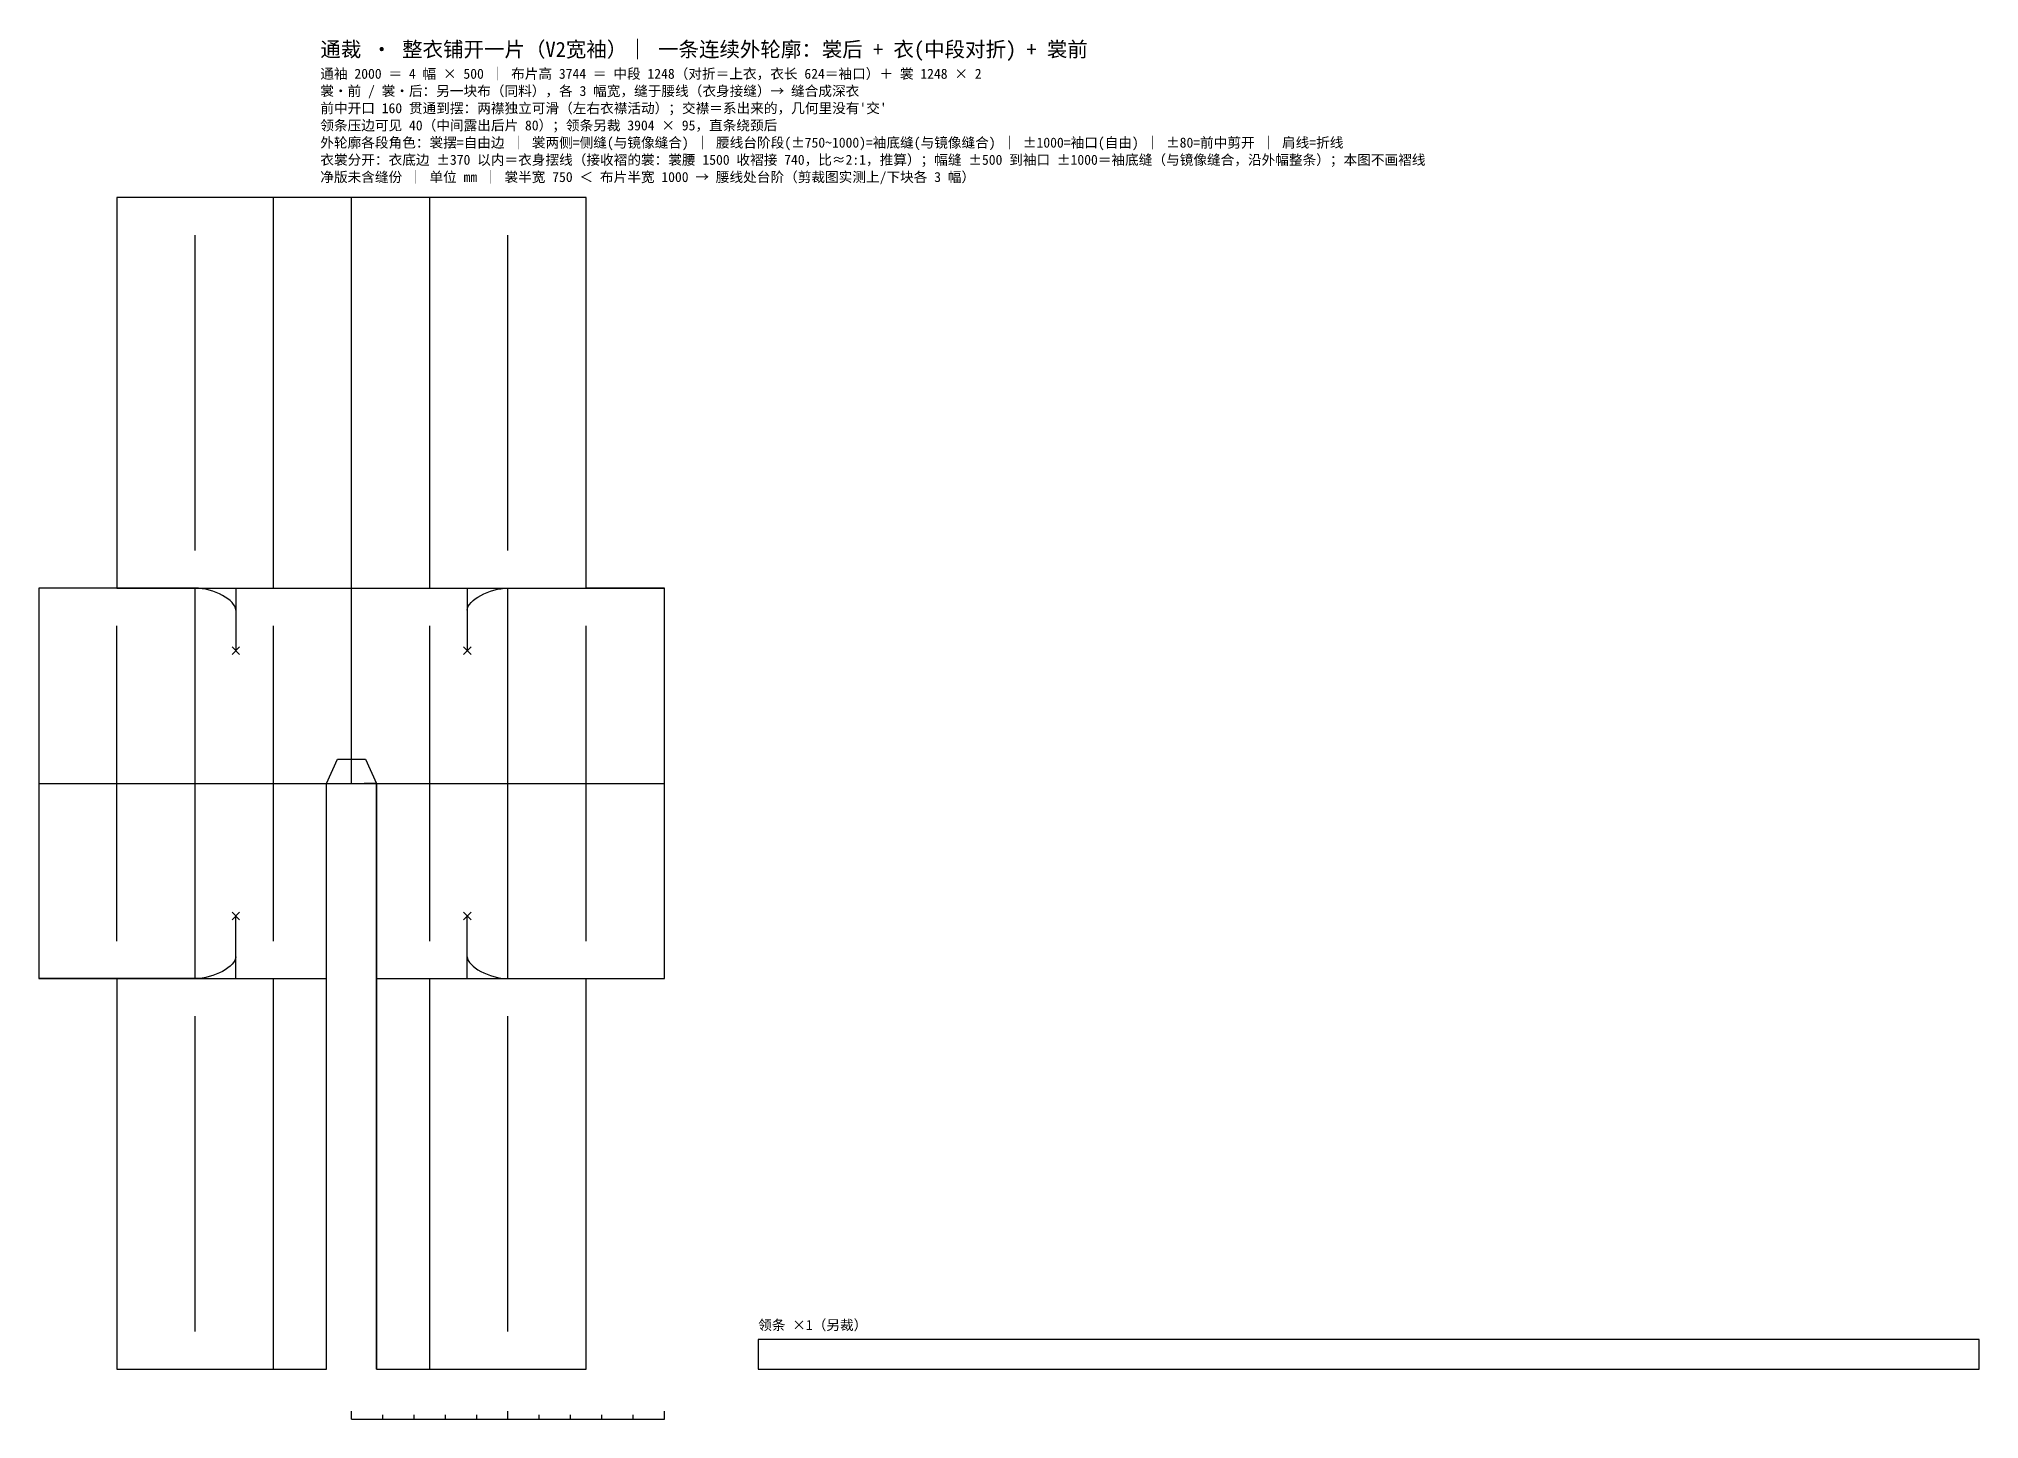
# Model space of a CAD drawing. Header units: millimetres. Extents: x -800 to 5404, y 40 to 4452.
import ezdxf

# ---------------------------------------------------------------- set-up
doc = ezdxf.new("R2010")
doc.units = ezdxf.units.MM
for name, color, linetype in [('BAND_领条', 3, 'Continuous'), ('CUT_轮廓', 7, 'Continuous'), ('CUTLINE_剪开', 1, 'Continuous'), ('DIM_标注', 4, 'Continuous'), ('FOLD_折线', 30, 'Continuous'), ('GRAIN_布纹', 8, 'Continuous'), ('NOTCH_刀口', 1, 'Continuous'), ('SEAM_拼缝', 5, 'Continuous'), ('TEXT_文字', 7, 'Continuous')]:
    doc.layers.add(name, color=color, linetype=linetype)
doc.styles.add('CN', font='simsun.ttc')

msp = doc.modelspace()

# ---------------------------------------------------------------- linework, layer by layer
at = {"layer": 'BAND_领条'}
msp.add_lwpolyline([(120, 2072), (155.5, 2149), (244.5, 2149), (280, 2072)], dxfattribs=at)
at = {"layer": 'CUT_轮廓'}
for points in [[(-550, 200), (120, 200), (120, 2072), (280, 2072), (280, 200), (950, 200), (950, 1448), (1200, 1448), (1200, 2696), (950, 2696), (950, 3944), (-550, 3944), (-550, 2696), (-800, 2696), (-800, 1448), (-550, 1448)], [(1500, 200), (5404, 200), (5404, 295), (1500, 295)]]:
    msp.add_lwpolyline(points, close=True, dxfattribs=at)
at = {"layer": 'CUTLINE_剪开'}
for p, q in [((120, 200), (120, 2072)), ((280, 200), (280, 2072))]:
    msp.add_line(p, q, dxfattribs=at)
at = {"layer": 'DIM_标注'}
for p, q in [((200, 40), (200, 66)), ((700, 40), (700, 66)), ((1200, 40), (1200, 66)), ((200, 40), (1200, 40)), ((300, 40), (300, 54)), ((400, 40), (400, 54)), ((500, 40), (500, 54)), ((600, 40), (600, 54)), ((800, 40), (800, 54)), ((900, 40), (900, 54)), ((1000, 40), (1000, 54)), ((1100, 40), (1100, 54))]:
    msp.add_line(p, q, dxfattribs=at)
at = {"layer": 'FOLD_折线'}
for p, q in [((-800, 2072), (120, 2072)), ((120, 2072), (160, 2072)), ((280, 2072), (240, 2072)), ((280, 2072), (1200, 2072))]:
    msp.add_line(p, q, dxfattribs=at)
at = {"layer": 'GRAIN_布纹'}
for p, q in [((-300, 2816), (-300, 3824)), ((200, 2816), (200, 3824)), ((700, 2816), (700, 3824)), ((-550, 1568), (-550, 2576)), ((-50, 1568), (-50, 2576)), ((450, 1568), (450, 2576)), ((950, 1568), (950, 2576)), ((-300, 320), (-300, 1328)), ((700, 320), (700, 1328))]:
    msp.add_line(p, q, dxfattribs=at)
at = {"layer": 'NOTCH_刀口'}
for p, q in [((-182, 2484), (-158, 2508)), ((-182, 2508), (-158, 2484)), ((558, 2484), (582, 2508)), ((558, 2508), (582, 2484)), ((-182, 1636), (-158, 1660)), ((-182, 1660), (-158, 1636)), ((558, 1636), (582, 1660)), ((558, 1660), (582, 1636))]:
    msp.add_line(p, q, dxfattribs=at)
at = {"layer": 'SEAM_拼缝'}
for p, q in [((-50, 2696), (-50, 3944)), ((200, 2072), (200, 3944)), ((450, 2696), (450, 3944)), ((-300, 2696), (-800, 2696)), ((-550, 2696), (950, 2696)), ((-300, 1448), (-300, 2696)), ((-170, 2696), (-170, 2496)), ((570, 2696), (570, 2496)), ((700, 1448), (700, 2696)), ((700, 2696), (1200, 2696)), ((-170, 1448), (-170, 1648)), ((570, 1448), (570, 1648)), ((-300, 1448), (-800, 1448)), ((-550, 1448), (120, 1448)), ((-50, 200), (-50, 1448)), ((280, 1448), (950, 1448)), ((450, 200), (450, 1448)), ((700, 1448), (1200, 1448))]:
    msp.add_line(p, q, dxfattribs=at)
for points in [[(-170, 2626), (-170.8, 2632), (-173.2, 2638.1), (-177, 2644.2), (-182.1, 2650.2), (-188.4, 2656.2), (-195.7, 2662), (-204, 2667.6), (-213.1, 2672.8), (-222.8, 2677.7), (-233.2, 2682.2), (-243.9, 2686.1), (-255, 2689.5), (-266.3, 2692.2), (-277.6, 2694.3), (-288.9, 2695.6), (-300, 2696)], [(570, 2626), (570.8, 2632), (573.2, 2638.1), (577, 2644.2), (582.1, 2650.2), (588.4, 2656.2), (595.7, 2662), (604, 2667.6), (613.1, 2672.8), (622.8, 2677.7), (633.2, 2682.2), (643.9, 2686.1), (655, 2689.5), (666.3, 2692.2), (677.6, 2694.3), (688.9, 2695.6), (700, 2696)], [(-170, 1518), (-170.8, 1512), (-173.2, 1505.9), (-177, 1499.8), (-182.1, 1493.8), (-188.4, 1487.8), (-195.7, 1482), (-204, 1476.4), (-213.1, 1471.2), (-222.8, 1466.3), (-233.2, 1461.8), (-243.9, 1457.9), (-255, 1454.5), (-266.3, 1451.8), (-277.6, 1449.7), (-288.9, 1448.4), (-300, 1448)], [(570, 1518), (570.8, 1512), (573.2, 1505.9), (577, 1499.8), (582.1, 1493.8), (588.4, 1487.8), (595.7, 1482), (604, 1476.4), (613.1, 1471.2), (622.8, 1466.3), (633.2, 1461.8), (643.9, 1457.9), (655, 1454.5), (666.3, 1451.8), (677.6, 1449.7), (688.9, 1448.4), (700, 1448)]]:
    msp.add_lwpolyline(points, dxfattribs=at)

# ---------------------------------------------------------------- texts
at = {"layer": 'TEXT_文字', "style": 'CN'}
for s, height, p in [('通裁 · 整衣铺开一片（V2宽袖）｜ 一条连续外轮廓：裳后 + 衣(中段对折) + 裳前', 48, (100, 4394)), ('通袖 2000 ＝ 4 幅 × 500 ｜ 布片高 3744 ＝ 中段 1248（对折＝上衣，衣长 624＝袖口）＋ 裳 1248 × 2', 32, (100, 4324)), ('裳·前 / 裳·后：另一块布（同料），各 3 幅宽，缝于腰线（衣身接缝）→ 缝合成深衣', 32, (100, 4269)), ("前中开口 160 贯通到摆：两襟独立可滑（左右衣襟活动）；交襟＝系出来的，几何里没有'交'", 32, (100, 4214)), ('领条压边可见 40（中间露出后片 80）；领条另裁 3904 × 95，直条绕颈后', 32, (100, 4159)), ('外轮廓各段角色：裳摆=自由边 ｜ 裳两侧=侧缝(与镜像缝合) ｜ 腰线台阶段(±750~1000)=袖底缝(与镜像缝合) ｜ ±1000=袖口(自由) ｜ ±80=前中剪开 ｜ 肩线=折线', 32, (100, 4104)), ('衣裳分开：衣底边 ±370 以内＝衣身摆线（接收褶的裳：裳腰 1500 收褶接 740，比≈2:1，推算）；幅缝 ±500 到袖口 ±1000＝袖底缝（与镜像缝合，沿外幅整条）；本图不画褶线', 32, (100, 4049)), ('净版未含缝份 ｜ 单位 mm ｜ 裳半宽 750 ＜ 布片半宽 1000 → 腰线处台阶（剪裁图实测上/下块各 3 幅）', 32, (100, 3994)), ('领条 ×1（另裁）', 32, (1500, 325))]:
    msp.add_text(s, height=height, dxfattribs=at).set_placement(p)

doc.saveas('drawing.dxf')
